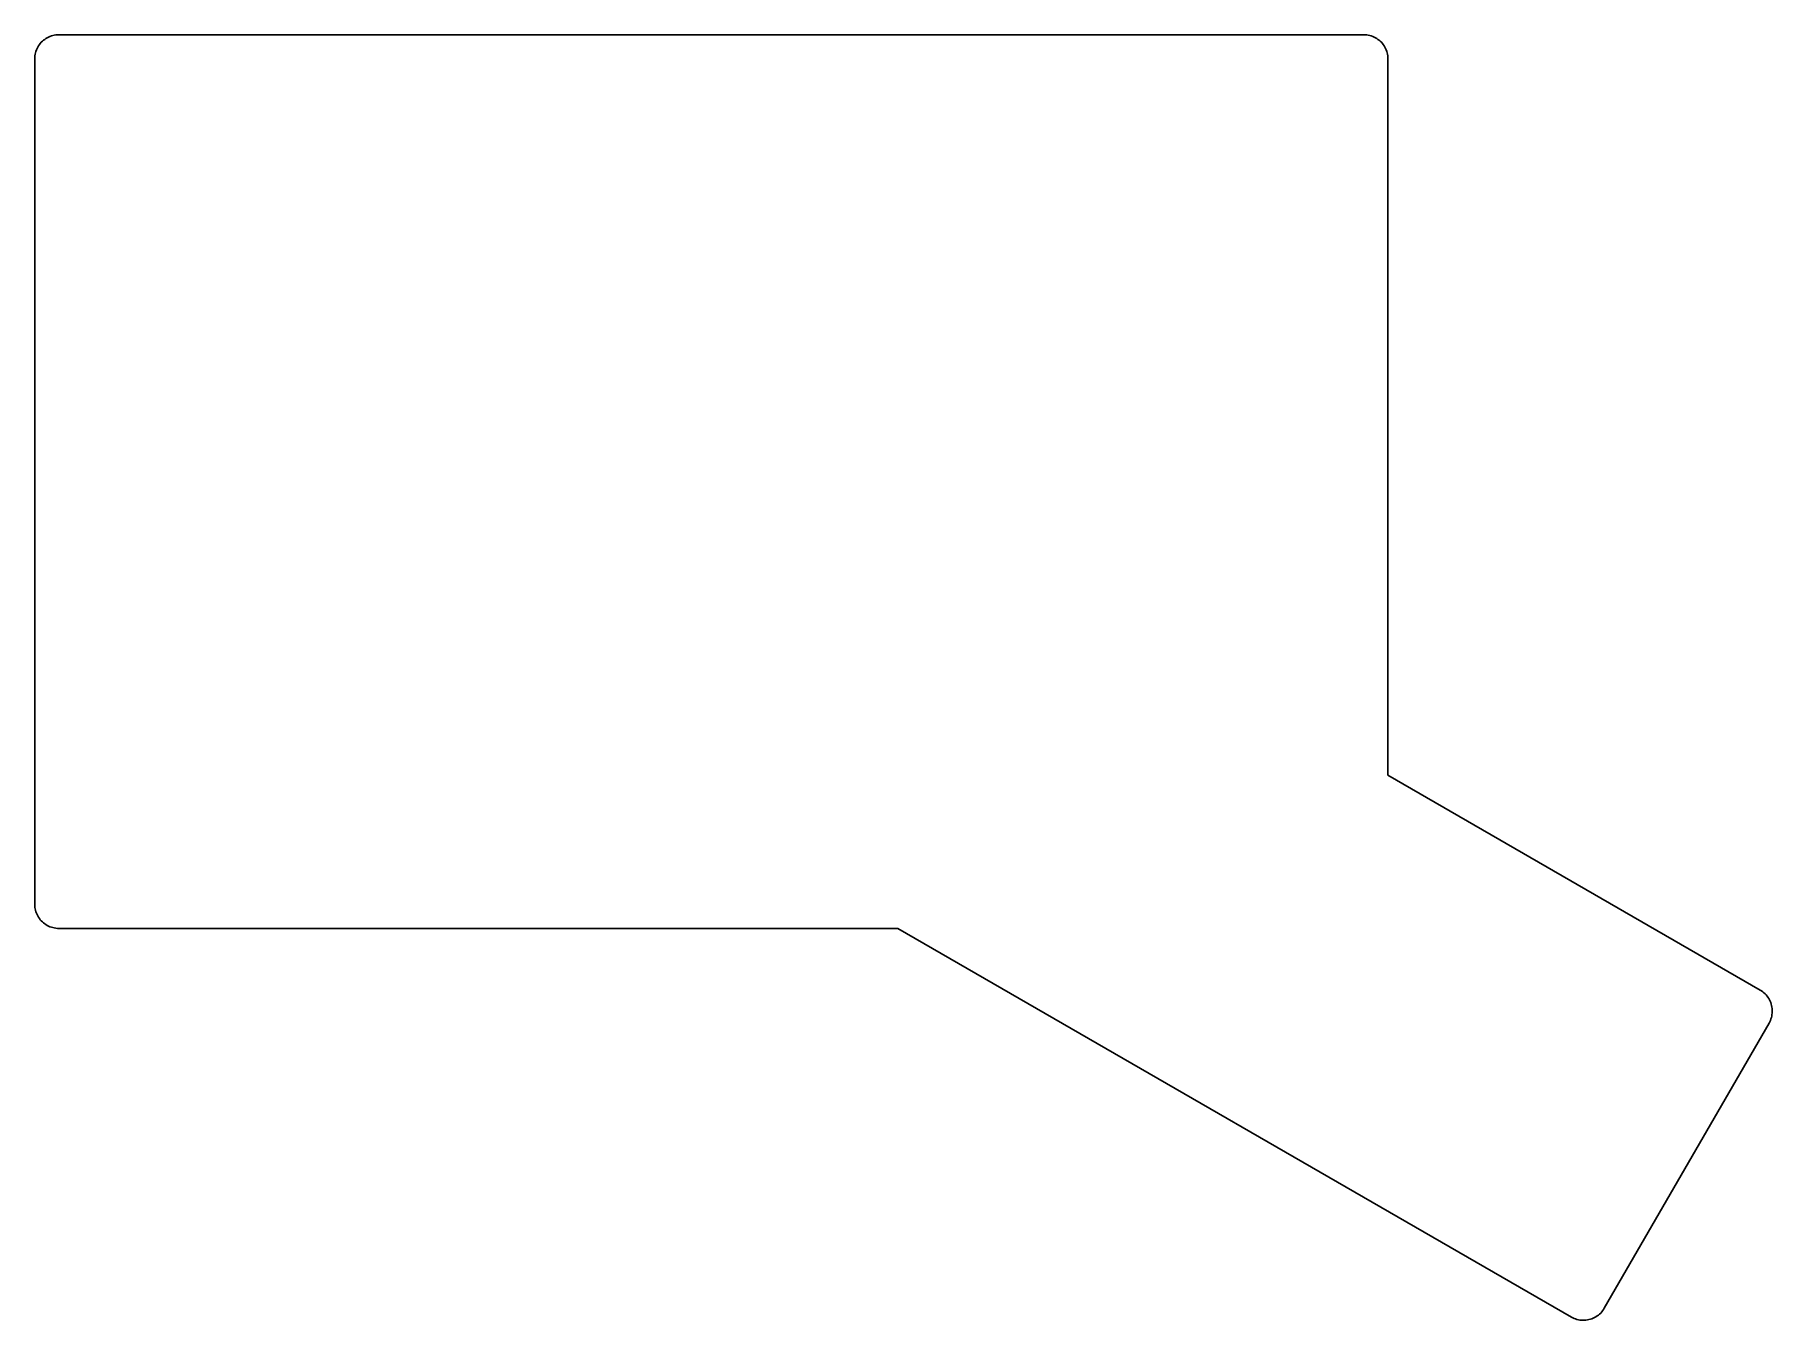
# Model space of a CAD drawing. Header units: metres. Extents: x 1 to 145, y -32 to 75.
import ezdxf

# ---------------------------------------------------------------- set-up
doc = ezdxf.new("R2010")
doc.units = ezdxf.units.M

msp = doc.modelspace()

# ---------------------------------------------------------------- linework, layer by layer
for p, q in [((2.14844, 75.0096), (2.03648, 74.9526)), ((2.26375, 75.0596), (2.14844, 75.0096)), ((2.38196, 75.1021), (2.26375, 75.0596)), ((2.50261, 75.1372), (2.38196, 75.1021)), ((2.62523, 75.1646), (2.50261, 75.1372)), ((2.74933, 75.1842), (2.62523, 75.1646)), ((2.8744, 75.196), (2.74933, 75.1842)), ((3, 75.2), (2.8744, 75.196)), ((111.3, 75.2), (3, 75.2)), ((111.426, 75.196), (111.3, 75.2)), ((111.551, 75.1842), (111.426, 75.196)), ((111.675, 75.1646), (111.551, 75.1842)), ((111.797, 75.1372), (111.675, 75.1646)), ((111.918, 75.1021), (111.797, 75.1372)), ((112.036, 75.0596), (111.918, 75.1021)), ((112.152, 75.0096), (112.036, 75.0596)), ((112.264, 74.9526), (112.152, 75.0096)), ((1.03542, 73.5748), (1.01576, 73.4507)), ((1.06282, 73.6974), (1.03542, 73.5748)), ((1.09789, 73.818), (1.06282, 73.6974)), ((1.14044, 73.9362), (1.09789, 73.818)), ((1.19034, 74.0516), (1.14044, 73.9362)), ((1.24738, 74.1635), (1.19034, 74.0516)), ((1.31134, 74.2717), (1.24738, 74.1635)), ((1.38196, 74.3756), (1.31134, 74.2717)), ((1.45897, 74.4748), (1.38196, 74.3756)), ((1.54205, 74.5691), (1.45897, 74.4748)), ((1.63091, 74.6579), (1.54205, 74.5691)), ((1.72514, 74.741), (1.63091, 74.6579)), ((1.82442, 74.818), (1.72514, 74.741)), ((1.92834, 74.8887), (1.82442, 74.818)), ((2.03648, 74.9526), (1.92834, 74.8887)), ((112.372, 74.8887), (112.264, 74.9526)), ((112.476, 74.818), (112.372, 74.8887)), ((112.575, 74.741), (112.476, 74.818)), ((112.669, 74.6579), (112.575, 74.741)), ((112.758, 74.5691), (112.669, 74.6579)), ((112.841, 74.4748), (112.758, 74.5691)), ((112.918, 74.3756), (112.841, 74.4748)), ((112.989, 74.2717), (112.918, 74.3756)), ((113.053, 74.1635), (112.989, 74.2717)), ((113.11, 74.0516), (113.053, 74.1635)), ((113.16, 73.9362), (113.11, 74.0516)), ((113.202, 73.818), (113.16, 73.9362)), ((113.237, 73.6974), (113.202, 73.818)), ((113.265, 73.5748), (113.237, 73.6974)), ((113.284, 73.4507), (113.265, 73.5748)), ((1.00394, 73.3256), (1, 73.2)), ((1, 73.2), (1, 3)), ((1.01576, 73.4507), (1.00394, 73.3256)), ((113.296, 73.3256), (113.284, 73.4507)), ((113.3, 73.2), (113.296, 73.3256)), ((113.3, 13.7101), (113.3, 73.2)), ((144.197, -4.12852), (113.3, 13.7101)), ((1, 3), (1.00394, 2.8744)), ((1.00394, 2.8744), (1.01576, 2.74933)), ((1.01576, 2.74933), (1.03542, 2.62523)), ((1.03542, 2.62523), (1.06282, 2.50261)), ((1.06282, 2.50261), (1.09789, 2.38196)), ((1.09789, 2.38196), (1.14044, 2.26375)), ((1.14044, 2.26375), (1.19034, 2.14844)), ((1.19034, 2.14844), (1.24738, 2.03648)), ((1.24738, 2.03648), (1.31134, 1.92834)), ((1.31134, 1.92834), (1.38196, 1.82442)), ((1.38196, 1.82442), (1.45897, 1.72514)), ((1.45897, 1.72514), (1.54205, 1.63091)), ((1.54205, 1.63091), (1.63091, 1.54205)), ((1.63091, 1.54205), (1.72514, 1.45897)), ((1.72514, 1.45897), (1.82442, 1.38196)), ((1.82442, 1.38196), (1.92834, 1.31134)), ((1.92834, 1.31134), (2.03648, 1.24738)), ((2.03648, 1.24738), (2.14844, 1.19034)), ((2.14844, 1.19034), (2.26375, 1.14044)), ((2.26375, 1.14044), (2.38196, 1.09789)), ((2.38196, 1.09789), (2.50261, 1.06282)), ((2.50261, 1.06282), (2.62523, 1.03542)), ((2.62523, 1.03542), (2.74933, 1.01576)), ((2.74933, 1.01576), (2.8744, 1.00394)), ((2.8744, 1.00394), (3, 1)), ((3, 1), (72.6396, 1)), ((72.6396, 1), (128.529, -31.2676)), ((144.304, -4.19473), (144.197, -4.12852)), ((144.407, -4.26752), (144.304, -4.19473)), ((144.504, -4.34657), (144.407, -4.26752)), ((144.597, -4.43163), (144.504, -4.34657)), ((144.684, -4.52231), (144.597, -4.43163)), ((144.765, -4.61827), (144.684, -4.52231)), ((144.84, -4.71915), (144.765, -4.61827)), ((144.908, -4.82451), (144.84, -4.71915)), ((144.97, -4.93398), (144.908, -4.82451)), ((145.025, -5.04709), (144.97, -4.93398)), ((145.072, -5.16342), (145.025, -5.04709)), ((145.112, -5.2825), (145.072, -5.16342)), ((145.145, -5.40387), (145.112, -5.2825)), ((145.169, -5.52704), (145.145, -5.40387)), ((145.187, -5.6515), (145.169, -5.52704)), ((145.196, -5.77682), (145.187, -5.6515)), ((131.261, -30.5355), (144.93, -6.86057)), ((144.93, -6.86057), (144.989, -6.74983)), ((144.989, -6.74983), (145.041, -6.6356)), ((145.041, -6.6356), (145.086, -6.5183)), ((145.086, -6.5183), (145.124, -6.39841)), ((145.124, -6.39841), (145.154, -6.2764)), ((145.154, -6.2764), (145.176, -6.15274)), ((145.176, -6.15274), (145.19, -6.02792)), ((145.19, -6.02792), (145.197, -5.90245)), ((145.197, -5.90245), (145.196, -5.77682)), ((128.529, -31.2676), (128.639, -31.327)), ((128.639, -31.327), (128.754, -31.3793)), ((128.754, -31.3793), (128.871, -31.4243)), ((128.871, -31.4243), (128.991, -31.4619)), ((128.991, -31.4619), (129.113, -31.4918)), ((129.113, -31.4918), (129.237, -31.5141)), ((129.237, -31.5141), (129.361, -31.5285)), ((129.361, -31.5285), (129.487, -31.5351)), ((129.487, -31.5351), (129.612, -31.5338)), ((129.612, -31.5338), (129.738, -31.5246)), ((129.738, -31.5246), (129.862, -31.5075)), ((129.862, -31.5075), (129.985, -31.4827)), ((129.985, -31.4827), (130.107, -31.4502)), ((130.107, -31.4502), (130.226, -31.4101)), ((130.226, -31.4101), (130.342, -31.3626)), ((130.342, -31.3626), (130.455, -31.308)), ((130.455, -31.308), (130.565, -31.2463)), ((130.565, -31.2463), (130.67, -31.1778)), ((130.67, -31.1778), (130.771, -31.1029)), ((130.771, -31.1029), (130.867, -31.0218)), ((130.867, -31.0218), (130.958, -30.9349)), ((130.958, -30.9349), (131.043, -30.8424)), ((131.043, -30.8424), (131.122, -30.7447)), ((131.122, -30.7447), (131.195, -30.6423)), ((131.195, -30.6423), (131.261, -30.5355))]:
    msp.add_line(p, q)

doc.saveas('drawing.dxf')
